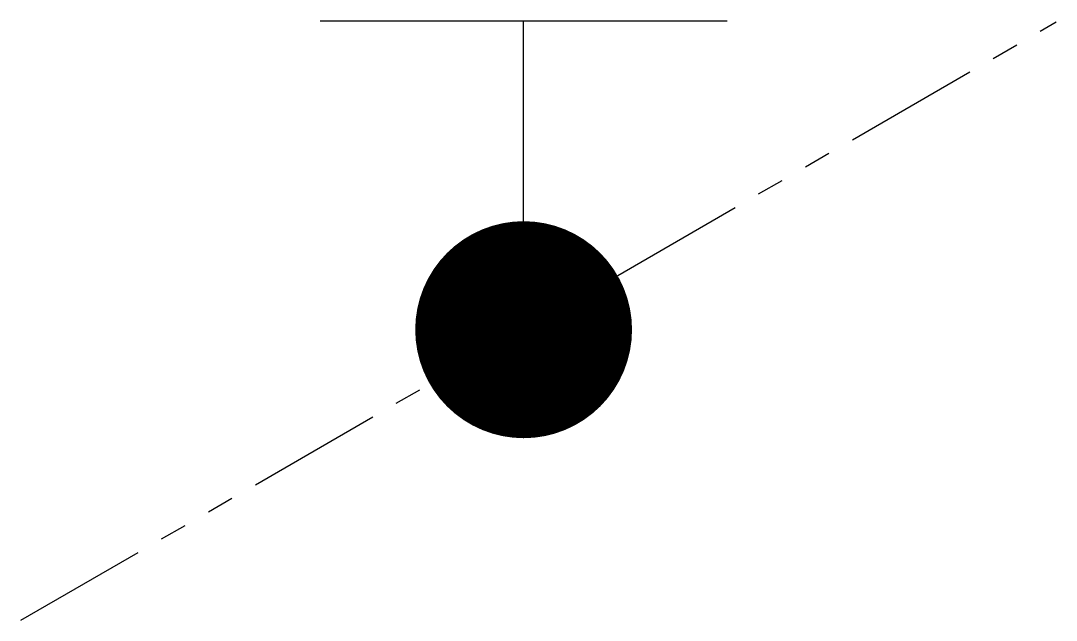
# Model space of a CAD drawing. Extents: x -21042.8 to -21018.9, y -11858.5 to -11844.7.
import ezdxf

# ---------------------------------------------------------------- set-up
doc = ezdxf.new("R2010")
doc.units = 0
doc.header["$MEASUREMENT"] = 0
doc.linetypes.add('PHANTOM2', pattern=[1.25, 0.625, -0.125, 0.125, -0.125, 0.125, -0.125])
doc.layers.get('0').update_dxf_attribs({"color": 3, "linetype": 'CONTINUOUS'})

msp = doc.modelspace()

# ---------------------------------------------------------------- linework, layer by layer
at = {"color": 2}
for p, q in [((-21035.903, -11844.725), (-21026.513, -11844.725)), ((-21031.208, -11851.844), (-21031.208, -11844.725))]:
    msp.add_line(p, q, dxfattribs=at)
at = {"color": 1, "linetype": 'PHANTOM2', "ltscale": 5}
for p, q in [((-21029.038, -11850.592), (-21018.926, -11844.753)), ((-21042.805, -11858.54), (-21033.282, -11853.042))]:
    msp.add_line(p, q, dxfattribs=at)
at = {"color": 7, "const_width": 2.5}
msp.add_lwpolyline([(-21032.458, -11851.844, 1), (-21029.958, -11851.844, 1)], format="xyb", close=True, dxfattribs=at)

doc.saveas('drawing.dxf')
